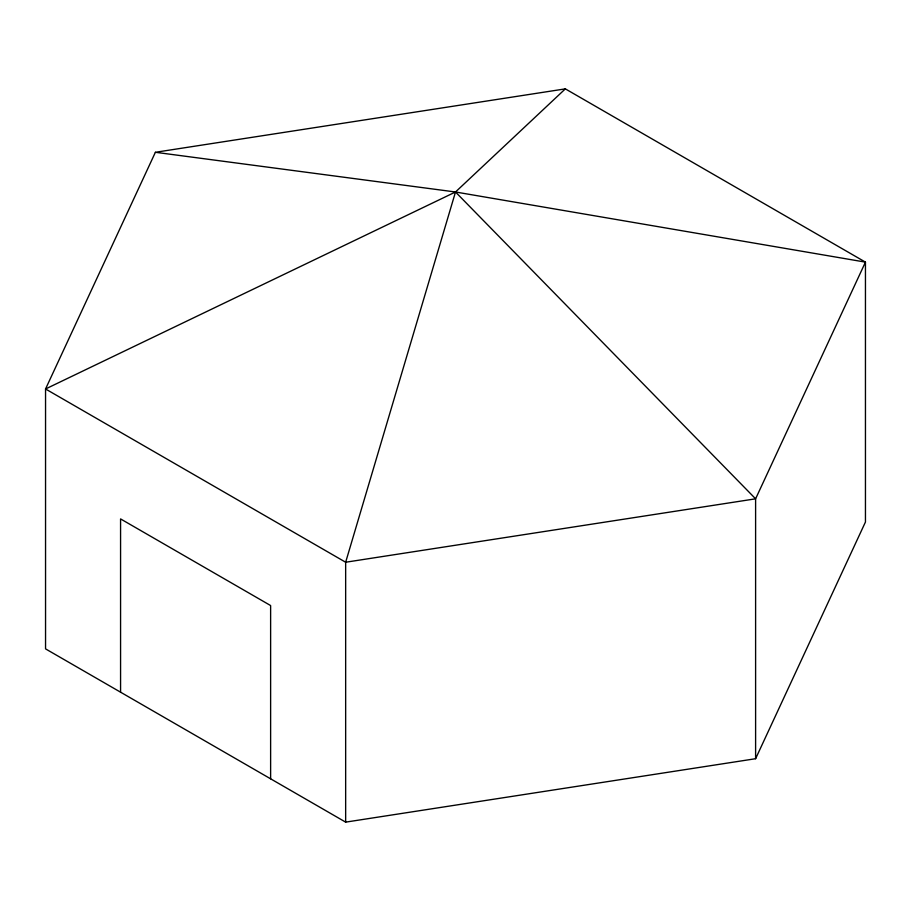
<?xml version="1.0" encoding="UTF-8"?>
<svg xmlns="http://www.w3.org/2000/svg" width="911" height="911" viewBox="0 0 911 911"><rect width="100%" height="100%" fill="white"/><g stroke="black" fill="none" stroke-linecap="round" stroke-linejoin="round"><path stroke-width="1.37" d="M155.394 152.285L45.55 388.974L45.55 648.871L345.656 822.132L755.606 758.715L865.45 522.026L865.45 262.129L565.344 88.868L155.394 152.285L455.5 191.993L865.45 262.129L755.606 498.818L755.606 758.715M565.344 88.868L455.5 191.993L45.55 388.974L345.656 562.235L755.606 498.818L455.5 191.993L345.656 562.235L345.656 822.132M270.624 778.814L270.624 605.553L120.571 518.917L120.571 692.189"/></g></svg>
